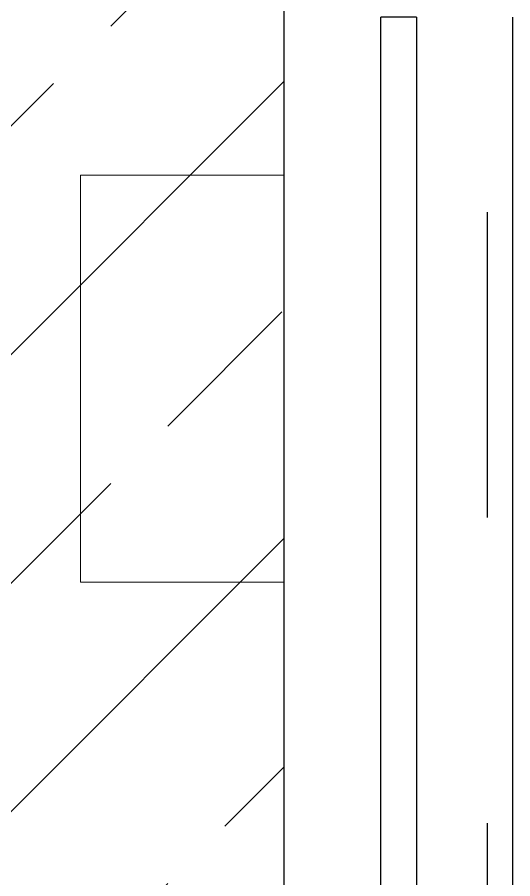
# Model space of a CAD drawing. Header units: millimetres. Extents: x -92759 to 184353, y -15225 to 86714.
# Drawn here: x 89839 to 90326, y 38745 to 39591 of the extents above; entities that cross this region are included whole.
import ezdxf

# ---------------------------------------------------------------- set-up
doc = ezdxf.new("R2010")
doc.units = ezdxf.units.MM
doc.linetypes.add('IDA - Grid Line', pattern=[2100, 1200, -300, 300, -300])
for name, color, linetype in [('0-1', 9, 'Continuous'), ('A-_WALL----_E', 8, 'Continuous'), ('A-_WALL----_H', 8, 'Continuous'), ('A-_WALL----_H-1', 9, 'Continuous'), ('A-_WIND----_E', 8, 'Continuous'), ('A-PATT-CONC', 8, 'Continuous')]:
    doc.layers.add(name, color=color, linetype=linetype)
for name, color, linetype, lineweight in [('HFI 9MM FPB', 94, 'Continuous', 5), ('M-ACMV_Control Panel', 7, 'Continuous', 25), ('M-ACMV_CP_ HL', 7, 'Continuous', 20), ('M-ACMV_FCU-1', 86, 'Continuous', 9)]:
    doc.layers.add(name, color=color, linetype=linetype, lineweight=lineweight)
doc.layers.add('S-_ANOTGRID_E-1', color=9, linetype='IDA - Grid Line', true_color=0x808080)

# ---------------------------------------------------------------- blocks, each defined once
blk = doc.blocks.new('IDA - Casement w Top Hung - 1 Panel - 1600L X 1800H - B8-AW08-10169767-BLK8_RHH_2ND STOREY PLAN')
at = {"layer": 'A-_WIND----_E'}
for p, q in [((-800, 17.5), (800, 17.5)), ((-800, 17.5), (-800, -17.5)), ((800, -17.5), (-800, -17.5))]:
    blk.add_line(p, q, dxfattribs=at)
blk = doc.blocks.new('A$C3019c3af')
at = {"layer": 'A-_WALL----_H'}
h = blk.add_hatch(dxfattribs=at)
h.set_pattern_fill('FP_11', color=256, style=0, pattern_type=2)
h.set_pattern_definition([(0, (-11670.95, 40338.3), (1219.2, 304.8), [50.292, -864.108, 50.292, -864.108, -4876.8]), (0, (-11670.95, 40338.3), (1219.2, 304.8), [-1828.8, 50.292, -1778.508, 50.292, -864.108, -2133.6]), (0, (-11670.95, 40338.3), (1219.2, 304.8), [-4572, 50.292, -559.308, 50.292, -1473.708]), (120, (-11213.75, 40490.7), (-873.5645, 903.4582), [50.292, -864.108, 50.292, -864.108, -4876.8]), (120, (-11213.75, 40490.7), (-873.5645, 903.4582), [-1828.8, 50.292, -1778.508, 50.292, -864.108, -2133.6]), (120, (-11213.75, 40490.7), (-873.5645, 903.4582), [-4572, 50.292, -559.308, 50.292, -1473.708]), (240, (-11061.35, 41100.3), (-345.6355, -1208.2582), [50.292, -864.108, 50.292, -864.108, -4876.8]), (240, (-11061.35, 41100.3), (-345.6355, -1208.2582), [-1828.8, 50.292, -1778.508, 50.292, -864.108, -2133.6]), (240, (-11061.35, 41100.3), (-345.6355, -1208.2582), [-4572, 50.292, -559.308, 50.292, -1473.708])])
h.paths.add_polyline_path([(7625, -720), (7625, 2750), (7512.5, 2750), (7512.5, 2725), (7600, 2725), (7600, -720)])
h.paths.add_polyline_path([(7625, 4350), (7625, 5250), (7512.5, 5250), (7512.5, 5225), (7600, 5225), (7600, 4375), (7512.5, 4375), (7512.5, 4350)])
h.paths.add_polyline_path([(7625, 6850), (7625, 8700), (7600, 8700), (7600, 6875), (7512.5, 6875), (7512.5, 6850), (7530.24, 6850)])
at = {"layer": 'A-_WALL----_H-1'}
h = blk.add_hatch(dxfattribs=at)
h.set_pattern_fill('FP_8', color=256, style=0, pattern_type=2)
h.set_pattern_definition([(0, (-11670.95, 40338.29), (609.6, 152.4), [50.292, -406.908, 50.292, -406.908, -2438.4]), (0, (-11670.95, 40338.29), (609.6, 152.4), [-914.4, 50.292, -864.108, 50.292, -406.908, -1066.8]), (0, (-11670.95, 40338.29), (609.6, 152.4), [-2286, 50.292, -254.508, 50.292, -711.708]), (120, (-11442.35, 40414.49), (-436.78227, 451.7291), [50.292, -406.908, 50.292, -406.908, -2438.4]), (120, (-11442.35, 40414.49), (-436.78227, 451.7291), [-914.4, 50.292, -864.108, 50.292, -406.908, -1066.8]), (120, (-11442.35, 40414.49), (-436.78227, 451.7291), [-2286, 50.292, -254.508, 50.292, -711.708]), (240, (-11366.15, 40719.29), (-172.81773, -604.1291), [50.292, -406.908, 50.292, -406.908, -2438.4]), (240, (-11366.15, 40719.29), (-172.81773, -604.1291), [-914.4, 50.292, -864.108, 50.292, -406.908, -1066.8]), (240, (-11366.15, 40719.29), (-172.81773, -604.1291), [-2286, 50.292, -254.508, 50.292, -711.708])])
h.paths.add_polyline_path([(7600, -720), (7600, 2725), (7512.5, 2725), (7512.5, 2750), (7400, 2750), (7400, -720), (7512.5, -720)])
h.paths.add_polyline_path([(7400, 4350), (7512.5, 4350), (7512.5, 4375), (7600, 4375), (7600, 4500), (7400, 4500)])
h.paths.add_polyline_path([(7600, 5100), (7600, 5225), (7512.5, 5225), (7512.5, 5250), (7400, 5250), (7400, 5100), (7512.5, 5100)])
h.paths.add_polyline_path([(7400, 6850), (7512.5, 6850), (7512.5, 6875), (7600, 6875), (7600, 8700), (7400, 8700), (7400, 8399.33)])
at = {"layer": 'A-_WALL----_E'}
for p, q in [((7400, 11875), (7400, 5100)), ((7625, -5325), (7625, 6850))]:
    blk.add_line(p, q, dxfattribs=at)
at = {"layer": 'S-_ANOTGRID_E-1'}
blk.add_line((7600, -20341.41), (7600, 52351.75), dxfattribs=at)
at = {"layer": 'A-_WIND----_E', "rotation": 269.9999999999999}
blk.add_blockref('IDA - Casement w Top Hung - 1 Panel - 1600L X 1800H - B8-AW08-10169767-BLK8_RHH_2ND STOREY PLAN', (7512.74, 6050), dxfattribs=at)
blk = doc.blocks.new('RCP_B8L2')
at = {"layer": 'HFI 9MM FPB'}
h = blk.add_hatch(dxfattribs=at)
h.set_pattern_fill('ANSI33', color=256, scale=50)
h.set_pattern_definition([(45, (-381589.02, -647239), (-224.5064, 224.5064), []), (45, (-381364.5, -647239), (-224.5064, 224.5064), [158.75, -79.375])])
h.paths.add_polyline_path([(-367268.07, -178877.3), (-362518.07, -178877.3), (-362518.07, -182477.3), (-367268.07, -182477.3)])
h.paths.add_polyline_path([(-366993.07, -179177.3), (-366993.07, -182177.3), (-362793.07, -182177.3), (-362793.07, -179177.3)], flags=16)
blk = doc.blocks.new('A$Ce886c8c0')
at = {"layer": 'M-ACMV_Control Panel', "lineweight": 5}
blk.add_lwpolyline([(200, -200), (200, 200), (0, 200), (0, -200)], close=True, dxfattribs=at)
blk.add_solid([(0, -200), (200, -200), (200, 200), (0, -200)], dxfattribs=at)
blk = doc.blocks.new('ACMV_B8_L2')
at = {"layer": 'M-ACMV_CP_ HL', "rotation": 180}
blk.add_blockref('A$Ce886c8c0', (150764.62, -66479.66), dxfattribs=at)

msp = doc.modelspace()

# ---------------------------------------------------------------- block references
at = {"layer": '0-1'}
msp.add_blockref('A$C3019c3af', (82701.06, 32741.24), dxfattribs=at)
at = {"layer": 'A-PATT-CONC'}
msp.add_blockref('RCP_B8L2', (452619.12, 220318.54), dxfattribs=at)
at = {"layer": 'M-ACMV_FCU-1'}
msp.add_blockref('ACMV_B8_L2', (-60663.56, 105715.91), dxfattribs=at)

doc.saveas('drawing.dxf')
